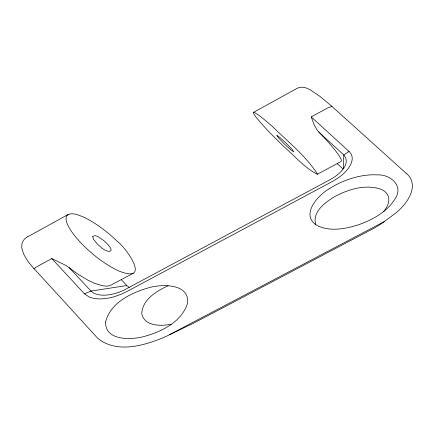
<?xml version="1.0" encoding="UTF-8"?>
<svg xmlns="http://www.w3.org/2000/svg" width="434" height="434" viewBox="0 0 434 434"><rect width="100%" height="100%" fill="white"/><g stroke="black" fill="none" stroke-linecap="round" stroke-linejoin="round"><path stroke-width="0.65" d="M343.44 168.56L343.804 154.96L347.639 152.323A36.722 18.64 -21.4 0 1 349.093 151.515A34.574 17.55 -21.4 0 1 352.186 159.49C351.415 165.685 346.978 170.616 342.48 174.593A37.156 18.857 -21.4 0 1 331.836 181.77L126.912 291.539L121.27 294.225L115.037 296.471A32.913 16.704 -21.4 0 1 93.652 298.375L89.187 297.046L84.603 293.948L51.765 258.572L36.635 266.845L34.096 268.689L97.601 338.151C116.724 354.111 145.287 345.448 165.701 336.583L194.052 322.939L372.35 229.109A52.216 26.501 -21.4 0 0 382.831 222.669L395.889 212.958A59.436 30.168 -21.4 0 0 406.913 173.85M317.319 174.273L317.476 174.012C305.856 156.104 288.583 142.222 273.312 127.406C272.59 126.435 244.912 102.321 256.266 117.489C264.93 128.111 274.76 137.719 284.574 147.267C295.158 156.462 304.798 167.925 317.319 174.273L340.988 161.546L341.406 160.688L340.929 158.909L339.431 156.159L335.205 150.289L328.934 142.846L317.33 130.341A72.787 36.944 -21.4 0 1 316.858 129.679L314.167 124.748L311.2 116.909L327.637 107.947L331.896 106.352L406.821 173.904M68.149 214.494C64.514 216.799 66.31 221.845 67.715 224.969C70.802 231.344 75.364 236.856 80.111 242.053C91.33 253.771 104.231 264.214 119.03 271.049C151.39 284.02 127.146 248.47 116.882 241.006A448.523 227.644 -21.4 0 0 107.909 232.977C100.428 226.868 92.442 221.275 83.681 217.163C78.896 215.242 73.319 212.448 68.149 214.494L27.749 236.758M329.173 188.823C317.867 195.24 299.927 215.183 317.037 225.496C329.949 231.875 345.225 228.957 358.375 224.845C372.687 219.745 387.285 211.863 395.314 198.452C403.886 185.546 389.976 174.115 377.249 174.902A46.97 23.837 -21.4 0 0 329.178 188.823M253.472 112.379L296.514 88.661C299.487 86.963 303.203 86.697 306.366 88.037A38.593 19.59 -21.4 0 1 307.093 88.324L309.263 89.35A92.084 46.736 -21.4 0 1 310.332 89.925L320.173 96.543L331.967 106.39M133.336 273.208L109.769 285.735L106.585 286.18L102.381 285.74L94.373 283.228L88.205 280.342L78.483 274.527L66.044 265.499L51.765 258.572M169.331 334.76L384.47 221.497M168.148 285.746C156.593 291.04 142.547 299.438 141.723 313.473C144.137 326.428 160.927 326.227 171.17 324.258M126.755 285.561L91.01 291.078L87.028 292.711A34.953 17.74 -21.4 0 0 84.603 293.948M129.234 287.308L128.925 287.14A24.396 12.385 -21.4 0 1 126.891 285.572L121.303 279.68M311.2 116.909L349.093 151.515M318.762 132.012L343.804 154.96C350.851 163.13 341.081 172.645 334.218 177.143A30.922 15.695 -21.4 0 1 329.531 179.958L125.92 289.115A27.537 13.975 -21.4 0 1 110.675 294.518A27.624 14.024 -21.4 0 1 91.048 291.057M337.191 163.585L343.104 169.043M69.174 267.642L91.01 291.078M34.074 268.896L28.253 261.767L24.38 255.452A132.392 67.194 -21.4 0 1 23.534 253.657L21.906 248.427A52.905 26.854 -21.4 0 1 21.716 246.751L22.031 243.425L23.311 240.62A10.497 5.327 -21.4 0 1 27.7 236.72M315.892 224.79C311.666 212.345 324.99 202.515 334.256 196.873C347.884 189.441 364.457 184.276 379.842 188.833A37.763 19.167 -21.4 0 1 383.748 211.45M92.719 236.53L93.522 239.253L97.2 243.854A119.133 60.467 -21.4 0 0 100.384 246.724C106.699 253 116.73 253.635 107.111 243.724A117.381 59.572 -21.4 0 0 102.749 239.823C100.086 238.299 95.551 233.758 92.719 236.53M105.614 321.936C104.86 340.864 130.808 339.882 143.356 336.708C161.063 331.929 181.374 322.321 187.434 303.605C190.249 283.402 161.99 283.961 149.139 287.634C131.464 292.646 110.48 302.558 105.614 321.936M276.876 135.506L278.894 138.3L284.731 144.305L291.008 149.996L293.878 151.916L292.017 149.225L286.245 143.258L279.963 137.54L276.908 135.468"/></g></svg>
